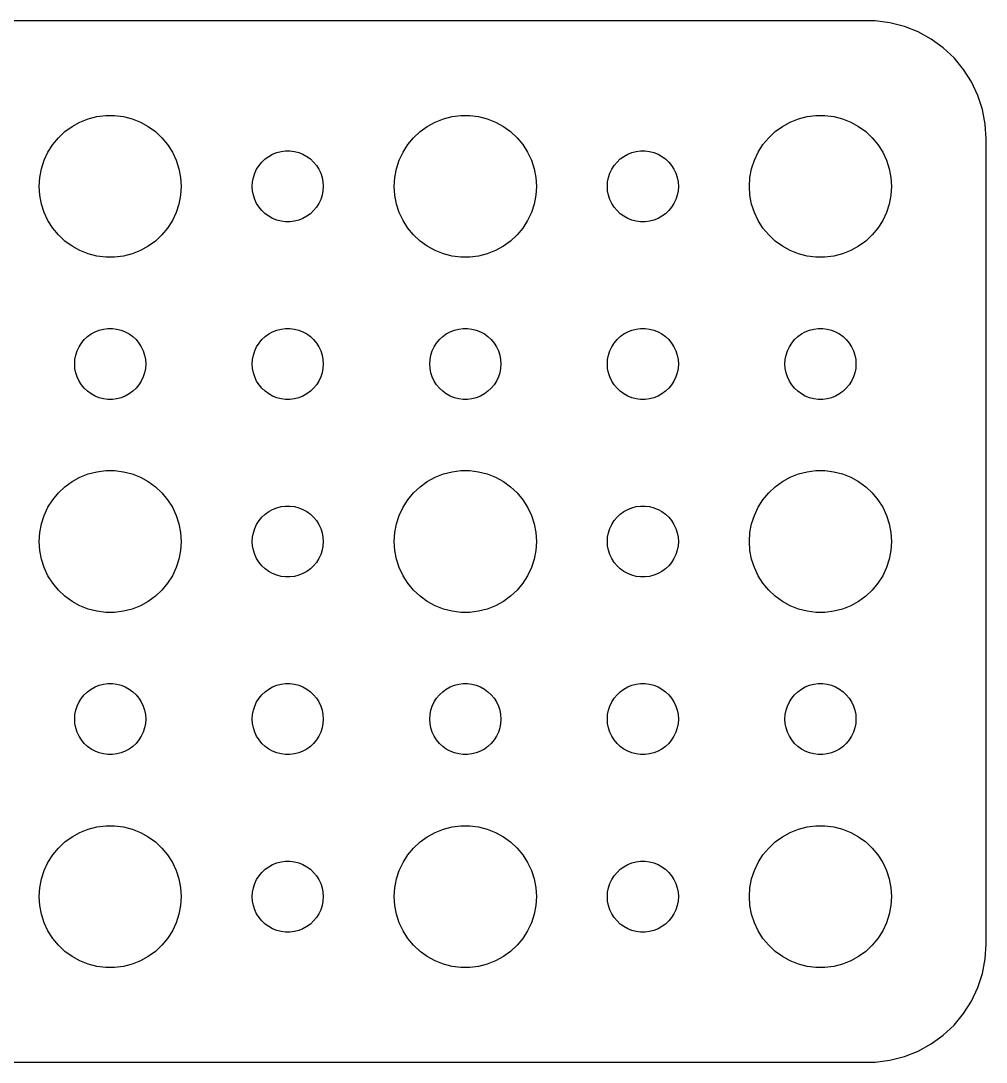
# Model space of a CAD drawing. Header units: metres. Extents: x -150 to 150, y -22 to 22.
# Drawn here: x 108.72 to 149.5, y -21.99 to 21.99 of the extents above; entities that cross this region are included whole.
import ezdxf

# ---------------------------------------------------------------- set-up
doc = ezdxf.new("R2010")
doc.units = ezdxf.units.M

msp = doc.modelspace()

# ---------------------------------------------------------------- linework, layer by layer
for p, q in [((144.814, 21.9901), (-144.814, 21.9901)), ((145.437, 21.9114), (144.814, 21.9901)), ((146.045, 21.7553), (145.437, 21.9114)), ((146.629, 21.5241), (146.045, 21.7553)), ((147.179, 21.2216), (146.629, 21.5241)), ((147.687, 20.8526), (147.179, 21.2216)), ((148.145, 20.4227), (147.687, 20.8526)), ((148.545, 19.9389), (148.145, 20.4227)), ((148.882, 19.4088), (148.545, 19.9389)), ((149.149, 18.8406), (148.882, 19.4088)), ((149.343, 18.2434), (149.149, 18.8406)), ((149.461, 17.6267), (149.343, 18.2434)), ((110.893, 17.533), (111.223, 17.7145)), ((111.223, 17.7145), (111.573, 17.8532)), ((111.573, 17.8532), (111.938, 17.9469)), ((111.938, 17.9469), (112.312, 17.9941)), ((112.312, 17.9941), (112.688, 17.9941)), ((112.688, 17.9941), (113.062, 17.9469)), ((113.062, 17.9469), (113.427, 17.8532)), ((113.427, 17.8532), (113.777, 17.7145)), ((113.777, 17.7145), (114.107, 17.533)), ((125.893, 17.533), (126.223, 17.7145)), ((126.223, 17.7145), (126.573, 17.8532)), ((126.573, 17.8532), (126.938, 17.9469)), ((126.938, 17.9469), (127.312, 17.9941)), ((127.312, 17.9941), (127.688, 17.9941)), ((127.688, 17.9941), (128.062, 17.9469)), ((128.062, 17.9469), (128.427, 17.8532)), ((128.427, 17.8532), (128.777, 17.7145)), ((128.777, 17.7145), (129.107, 17.533)), ((140.893, 17.533), (141.223, 17.7145)), ((141.223, 17.7145), (141.573, 17.8532)), ((141.573, 17.8532), (141.938, 17.9469)), ((141.938, 17.9469), (142.312, 17.9941)), ((142.312, 17.9941), (142.688, 17.9941)), ((142.688, 17.9941), (143.062, 17.9469)), ((143.062, 17.9469), (143.427, 17.8532)), ((143.427, 17.8532), (143.777, 17.7145)), ((143.777, 17.7145), (144.107, 17.533)), ((149.5, 17), (149.461, 17.6267)), ((110.313, 17.0536), (110.588, 17.3115)), ((110.588, 17.3115), (110.893, 17.533)), ((114.107, 17.533), (114.412, 17.3115)), ((114.412, 17.3115), (114.687, 17.0536)), ((125.313, 17.0536), (125.588, 17.3115)), ((125.588, 17.3115), (125.893, 17.533)), ((129.107, 17.533), (129.412, 17.3115)), ((129.412, 17.3115), (129.687, 17.0536)), ((140.313, 17.0536), (140.588, 17.3115)), ((140.588, 17.3115), (140.893, 17.533)), ((144.107, 17.533), (144.412, 17.3115)), ((144.412, 17.3115), (144.687, 17.0536)), ((109.871, 16.4453), (110.073, 16.7634)), ((110.073, 16.7634), (110.313, 17.0536)), ((114.687, 17.0536), (114.927, 16.7634)), ((114.927, 16.7634), (115.129, 16.4453)), ((124.871, 16.4453), (125.073, 16.7634)), ((125.073, 16.7634), (125.313, 17.0536)), ((129.687, 17.0536), (129.927, 16.7634)), ((129.927, 16.7634), (130.129, 16.4453)), ((139.871, 16.4453), (140.073, 16.7634)), ((140.073, 16.7634), (140.313, 17.0536)), ((144.687, 17.0536), (144.927, 16.7634)), ((144.927, 16.7634), (145.129, 16.4453)), ((149.5, -17), (149.5, 17)), ((109.711, 16.1044), (109.871, 16.4453)), ((115.129, 16.4453), (115.289, 16.1044)), ((119.196, 16.2665), (119.361, 16.3572)), ((119.361, 16.3572), (119.536, 16.4266)), ((119.536, 16.4266), (119.719, 16.4734)), ((119.719, 16.4734), (119.906, 16.497)), ((119.906, 16.497), (120.094, 16.497)), ((120.094, 16.497), (120.281, 16.4734)), ((120.281, 16.4734), (120.464, 16.4266)), ((120.464, 16.4266), (120.639, 16.3572)), ((120.639, 16.3572), (120.804, 16.2665)), ((124.711, 16.1044), (124.871, 16.4453)), ((130.129, 16.4453), (130.289, 16.1044)), ((134.196, 16.2665), (134.361, 16.3572)), ((134.361, 16.3572), (134.536, 16.4266)), ((134.536, 16.4266), (134.719, 16.4734)), ((134.719, 16.4734), (134.906, 16.497)), ((134.906, 16.497), (135.094, 16.497)), ((135.094, 16.497), (135.281, 16.4734)), ((135.281, 16.4734), (135.464, 16.4266)), ((135.464, 16.4266), (135.639, 16.3572)), ((135.639, 16.3572), (135.804, 16.2665)), ((139.711, 16.1044), (139.871, 16.4453)), ((145.129, 16.4453), (145.289, 16.1044)), ((109.594, 15.7461), (109.711, 16.1044)), ((115.289, 16.1044), (115.406, 15.7461)), ((118.686, 15.7226), (118.786, 15.8817)), ((118.786, 15.8817), (118.907, 16.0268)), ((118.907, 16.0268), (119.044, 16.1558)), ((119.044, 16.1558), (119.196, 16.2665)), ((120.804, 16.2665), (120.956, 16.1558)), ((120.956, 16.1558), (121.093, 16.0268)), ((121.093, 16.0268), (121.214, 15.8817)), ((121.214, 15.8817), (121.314, 15.7226)), ((124.594, 15.7461), (124.711, 16.1044)), ((130.289, 16.1044), (130.406, 15.7461)), ((133.686, 15.7226), (133.786, 15.8817)), ((133.786, 15.8817), (133.907, 16.0268)), ((133.907, 16.0268), (134.044, 16.1558)), ((134.044, 16.1558), (134.196, 16.2665)), ((135.804, 16.2665), (135.956, 16.1558)), ((135.956, 16.1558), (136.093, 16.0268)), ((136.093, 16.0268), (136.214, 15.8817)), ((136.214, 15.8817), (136.314, 15.7226)), ((139.594, 15.7461), (139.711, 16.1044)), ((145.289, 16.1044), (145.406, 15.7461)), ((109.524, 15.376), (109.594, 15.7461)), ((115.406, 15.7461), (115.476, 15.376)), ((118.547, 15.373), (118.605, 15.5522)), ((118.605, 15.5522), (118.686, 15.7226)), ((121.314, 15.7226), (121.395, 15.5522)), ((121.395, 15.5522), (121.453, 15.373)), ((124.524, 15.376), (124.594, 15.7461)), ((130.406, 15.7461), (130.476, 15.376)), ((133.547, 15.373), (133.605, 15.5522)), ((133.605, 15.5522), (133.686, 15.7226)), ((136.314, 15.7226), (136.395, 15.5522)), ((136.395, 15.5522), (136.453, 15.373)), ((139.524, 15.376), (139.594, 15.7461)), ((145.406, 15.7461), (145.476, 15.376)), ((109.5, 15), (109.524, 15.376)), ((109.524, 14.624), (109.5, 15)), ((115.476, 15.376), (115.5, 15)), ((115.5, 15), (115.476, 14.624)), ((118.5, 15), (118.512, 15.188)), ((118.512, 14.812), (118.5, 15)), ((118.512, 15.188), (118.547, 15.373)), ((121.453, 15.373), (121.488, 15.188)), ((121.488, 15.188), (121.5, 15)), ((121.5, 15), (121.488, 14.812)), ((124.5, 15), (124.524, 15.376)), ((124.524, 14.624), (124.5, 15)), ((130.476, 15.376), (130.5, 15)), ((130.5, 15), (130.476, 14.624)), ((133.5, 15), (133.512, 15.188)), ((133.512, 14.812), (133.5, 15)), ((133.512, 15.188), (133.547, 15.373)), ((136.453, 15.373), (136.488, 15.188)), ((136.488, 15.188), (136.5, 15)), ((136.5, 15), (136.488, 14.812)), ((139.5, 15), (139.524, 15.376)), ((139.524, 14.624), (139.5, 15)), ((145.476, 15.376), (145.5, 15)), ((145.5, 15), (145.476, 14.624)), ((109.594, 14.2539), (109.524, 14.624)), ((115.476, 14.624), (115.406, 14.2539)), ((118.547, 14.627), (118.512, 14.812)), ((118.605, 14.4478), (118.547, 14.627)), ((121.453, 14.627), (121.395, 14.4478)), ((121.488, 14.812), (121.453, 14.627)), ((124.594, 14.2539), (124.524, 14.624)), ((130.476, 14.624), (130.406, 14.2539)), ((133.547, 14.627), (133.512, 14.812)), ((133.605, 14.4478), (133.547, 14.627)), ((136.453, 14.627), (136.395, 14.4478)), ((136.488, 14.812), (136.453, 14.627)), ((139.594, 14.2539), (139.524, 14.624)), ((145.476, 14.624), (145.406, 14.2539)), ((109.711, 13.8956), (109.594, 14.2539)), ((115.406, 14.2539), (115.289, 13.8956)), ((118.686, 14.2774), (118.605, 14.4478)), ((118.786, 14.1183), (118.686, 14.2774)), ((118.907, 13.9732), (118.786, 14.1183)), ((121.214, 14.1183), (121.093, 13.9732)), ((121.314, 14.2774), (121.214, 14.1183)), ((121.395, 14.4478), (121.314, 14.2774)), ((124.711, 13.8956), (124.594, 14.2539)), ((130.406, 14.2539), (130.289, 13.8956)), ((133.686, 14.2774), (133.605, 14.4478)), ((133.786, 14.1183), (133.686, 14.2774)), ((133.907, 13.9732), (133.786, 14.1183)), ((136.214, 14.1183), (136.093, 13.9732)), ((136.314, 14.2774), (136.214, 14.1183)), ((136.395, 14.4478), (136.314, 14.2774)), ((139.711, 13.8956), (139.594, 14.2539)), ((145.406, 14.2539), (145.289, 13.8956)), ((109.871, 13.5547), (109.711, 13.8956)), ((115.289, 13.8956), (115.129, 13.5547)), ((119.044, 13.8442), (118.907, 13.9732)), ((119.196, 13.7335), (119.044, 13.8442)), ((119.361, 13.6427), (119.196, 13.7335)), ((119.536, 13.5734), (119.361, 13.6427)), ((120.639, 13.6427), (120.464, 13.5734)), ((120.804, 13.7335), (120.639, 13.6427)), ((120.956, 13.8442), (120.804, 13.7335)), ((121.093, 13.9732), (120.956, 13.8442)), ((124.871, 13.5547), (124.711, 13.8956)), ((130.289, 13.8956), (130.129, 13.5547)), ((134.044, 13.8442), (133.907, 13.9732)), ((134.196, 13.7335), (134.044, 13.8442)), ((134.361, 13.6427), (134.196, 13.7335)), ((134.536, 13.5734), (134.361, 13.6427)), ((135.639, 13.6427), (135.464, 13.5734)), ((135.804, 13.7335), (135.639, 13.6427)), ((135.956, 13.8442), (135.804, 13.7335)), ((136.093, 13.9732), (135.956, 13.8442)), ((139.871, 13.5547), (139.711, 13.8956)), ((145.289, 13.8956), (145.129, 13.5547)), ((110.073, 13.2366), (109.871, 13.5547)), ((110.313, 12.9464), (110.073, 13.2366)), ((114.927, 13.2366), (114.687, 12.9464)), ((115.129, 13.5547), (114.927, 13.2366)), ((119.719, 13.5266), (119.536, 13.5734)), ((119.906, 13.5029), (119.719, 13.5266)), ((120.094, 13.5029), (119.906, 13.5029)), ((120.281, 13.5266), (120.094, 13.5029)), ((120.464, 13.5734), (120.281, 13.5266)), ((125.073, 13.2366), (124.871, 13.5547)), ((125.313, 12.9464), (125.073, 13.2366)), ((129.927, 13.2366), (129.687, 12.9464)), ((130.129, 13.5547), (129.927, 13.2366)), ((134.719, 13.5266), (134.536, 13.5734)), ((134.906, 13.5029), (134.719, 13.5266)), ((135.094, 13.5029), (134.906, 13.5029)), ((135.281, 13.5266), (135.094, 13.5029)), ((135.464, 13.5734), (135.281, 13.5266)), ((140.073, 13.2366), (139.871, 13.5547)), ((140.313, 12.9464), (140.073, 13.2366)), ((144.927, 13.2366), (144.687, 12.9464)), ((145.129, 13.5547), (144.927, 13.2366)), ((110.588, 12.6884), (110.313, 12.9464)), ((114.687, 12.9464), (114.412, 12.6884)), ((125.588, 12.6884), (125.313, 12.9464)), ((129.687, 12.9464), (129.412, 12.6884)), ((140.588, 12.6884), (140.313, 12.9464)), ((144.687, 12.9464), (144.412, 12.6884)), ((110.893, 12.467), (110.588, 12.6884)), ((111.223, 12.2855), (110.893, 12.467)), ((114.107, 12.467), (113.777, 12.2855)), ((114.412, 12.6884), (114.107, 12.467)), ((125.893, 12.467), (125.588, 12.6884)), ((126.223, 12.2855), (125.893, 12.467)), ((129.107, 12.467), (128.777, 12.2855)), ((129.412, 12.6884), (129.107, 12.467)), ((140.893, 12.467), (140.588, 12.6884)), ((141.223, 12.2855), (140.893, 12.467)), ((144.107, 12.467), (143.777, 12.2855)), ((144.412, 12.6884), (144.107, 12.467)), ((111.573, 12.1468), (111.223, 12.2855)), ((111.938, 12.0531), (111.573, 12.1468)), ((112.312, 12.0059), (111.938, 12.0531)), ((112.688, 12.0059), (112.312, 12.0059)), ((113.062, 12.0531), (112.688, 12.0059)), ((113.427, 12.1468), (113.062, 12.0531)), ((113.777, 12.2855), (113.427, 12.1468)), ((126.573, 12.1468), (126.223, 12.2855)), ((126.938, 12.0531), (126.573, 12.1468)), ((127.312, 12.0059), (126.938, 12.0531)), ((127.688, 12.0059), (127.312, 12.0059)), ((128.062, 12.0531), (127.688, 12.0059)), ((128.427, 12.1468), (128.062, 12.0531)), ((128.777, 12.2855), (128.427, 12.1468)), ((141.573, 12.1468), (141.223, 12.2855)), ((141.938, 12.0531), (141.573, 12.1468)), ((142.312, 12.0059), (141.938, 12.0531)), ((142.688, 12.0059), (142.312, 12.0059)), ((143.062, 12.0531), (142.688, 12.0059)), ((143.427, 12.1468), (143.062, 12.0531)), ((143.777, 12.2855), (143.427, 12.1468)), ((111.696, 8.76648), (111.861, 8.85724)), ((111.861, 8.85724), (112.036, 8.92657)), ((112.036, 8.92657), (112.219, 8.97342)), ((112.219, 8.97342), (112.406, 8.99704)), ((112.406, 8.99704), (112.594, 8.99704)), ((112.594, 8.99704), (112.781, 8.97342)), ((112.781, 8.97342), (112.964, 8.92657)), ((112.964, 8.92657), (113.139, 8.85724)), ((113.139, 8.85724), (113.304, 8.76648)), ((119.196, 8.76648), (119.361, 8.85724)), ((119.361, 8.85724), (119.536, 8.92657)), ((119.536, 8.92657), (119.719, 8.97342)), ((119.719, 8.97342), (119.906, 8.99704)), ((119.906, 8.99704), (120.094, 8.99704)), ((120.094, 8.99704), (120.281, 8.97342)), ((120.281, 8.97342), (120.464, 8.92657)), ((120.464, 8.92657), (120.639, 8.85724)), ((120.639, 8.85724), (120.804, 8.76648)), ((126.696, 8.76648), (126.861, 8.85724)), ((126.861, 8.85724), (127.036, 8.92657)), ((127.036, 8.92657), (127.219, 8.97342)), ((127.219, 8.97342), (127.406, 8.99704)), ((127.406, 8.99704), (127.594, 8.99704)), ((127.594, 8.99704), (127.781, 8.97342)), ((127.781, 8.97342), (127.964, 8.92657)), ((127.964, 8.92657), (128.139, 8.85724)), ((128.139, 8.85724), (128.304, 8.76648)), ((134.196, 8.76648), (134.361, 8.85724)), ((134.361, 8.85724), (134.536, 8.92657)), ((134.536, 8.92657), (134.719, 8.97342)), ((134.719, 8.97342), (134.906, 8.99704)), ((134.906, 8.99704), (135.094, 8.99704)), ((135.094, 8.99704), (135.281, 8.97342)), ((135.281, 8.97342), (135.464, 8.92657)), ((135.464, 8.92657), (135.639, 8.85724)), ((135.639, 8.85724), (135.804, 8.76648)), ((141.696, 8.76648), (141.861, 8.85724)), ((141.861, 8.85724), (142.036, 8.92657)), ((142.036, 8.92657), (142.219, 8.97342)), ((142.219, 8.97342), (142.406, 8.99704)), ((142.406, 8.99704), (142.594, 8.99704)), ((142.594, 8.99704), (142.781, 8.97342)), ((142.781, 8.97342), (142.964, 8.92657)), ((142.964, 8.92657), (143.139, 8.85724)), ((143.139, 8.85724), (143.304, 8.76648)), ((111.186, 8.22263), (111.286, 8.38167)), ((111.286, 8.38167), (111.407, 8.52681)), ((111.407, 8.52681), (111.544, 8.65576)), ((111.544, 8.65576), (111.696, 8.76648)), ((113.304, 8.76648), (113.456, 8.65576)), ((113.456, 8.65576), (113.593, 8.52681)), ((113.593, 8.52681), (113.714, 8.38167)), ((113.714, 8.38167), (113.814, 8.22263)), ((118.686, 8.22263), (118.786, 8.38167)), ((118.786, 8.38167), (118.907, 8.52681)), ((118.907, 8.52681), (119.044, 8.65576)), ((119.044, 8.65576), (119.196, 8.76648)), ((120.804, 8.76648), (120.956, 8.65576)), ((120.956, 8.65576), (121.093, 8.52681)), ((121.093, 8.52681), (121.214, 8.38167)), ((121.214, 8.38167), (121.314, 8.22263)), ((126.186, 8.22263), (126.286, 8.38167)), ((126.286, 8.38167), (126.407, 8.52681)), ((126.407, 8.52681), (126.544, 8.65576)), ((126.544, 8.65576), (126.696, 8.76648)), ((128.304, 8.76648), (128.456, 8.65576)), ((128.456, 8.65576), (128.593, 8.52681)), ((128.593, 8.52681), (128.714, 8.38167)), ((128.714, 8.38167), (128.814, 8.22263)), ((133.686, 8.22263), (133.786, 8.38167)), ((133.786, 8.38167), (133.907, 8.52681)), ((133.907, 8.52681), (134.044, 8.65576)), ((134.044, 8.65576), (134.196, 8.76648)), ((135.804, 8.76648), (135.956, 8.65576)), ((135.956, 8.65576), (136.093, 8.52681)), ((136.093, 8.52681), (136.214, 8.38167)), ((136.214, 8.38167), (136.314, 8.22263)), ((141.186, 8.22263), (141.286, 8.38167)), ((141.286, 8.38167), (141.407, 8.52681)), ((141.407, 8.52681), (141.544, 8.65576)), ((141.544, 8.65576), (141.696, 8.76648)), ((143.304, 8.76648), (143.456, 8.65576)), ((143.456, 8.65576), (143.593, 8.52681)), ((143.593, 8.52681), (143.714, 8.38167)), ((143.714, 8.38167), (143.814, 8.22263)), ((111.047, 7.87303), (111.105, 8.05219)), ((111.105, 8.05219), (111.186, 8.22263)), ((113.814, 8.22263), (113.895, 8.05219)), ((113.895, 8.05219), (113.953, 7.87303)), ((118.547, 7.87303), (118.605, 8.05219)), ((118.605, 8.05219), (118.686, 8.22263)), ((121.314, 8.22263), (121.395, 8.05219)), ((121.395, 8.05219), (121.453, 7.87303)), ((126.047, 7.87303), (126.105, 8.05219)), ((126.105, 8.05219), (126.186, 8.22263)), ((128.814, 8.22263), (128.895, 8.05219)), ((128.895, 8.05219), (128.953, 7.87303)), ((133.547, 7.87303), (133.605, 8.05219)), ((133.605, 8.05219), (133.686, 8.22263)), ((136.314, 8.22263), (136.395, 8.05219)), ((136.395, 8.05219), (136.453, 7.87303)), ((141.047, 7.87303), (141.105, 8.05219)), ((141.105, 8.05219), (141.186, 8.22263)), ((143.814, 8.22263), (143.895, 8.05219)), ((143.895, 8.05219), (143.953, 7.87303)), ((111, 7.5), (111.012, 7.68799)), ((111.012, 7.312), (111, 7.5)), ((111.012, 7.68799), (111.047, 7.87303)), ((113.953, 7.87303), (113.988, 7.68799)), ((113.988, 7.68799), (114, 7.5)), ((114, 7.5), (113.988, 7.312)), ((118.5, 7.5), (118.512, 7.68799)), ((118.512, 7.312), (118.5, 7.5)), ((118.512, 7.68799), (118.547, 7.87303)), ((121.453, 7.87303), (121.488, 7.68799)), ((121.488, 7.68799), (121.5, 7.5)), ((121.5, 7.5), (121.488, 7.312)), ((126, 7.5), (126.012, 7.68799)), ((126.012, 7.312), (126, 7.5)), ((126.012, 7.68799), (126.047, 7.87303)), ((128.953, 7.87303), (128.988, 7.68799)), ((128.988, 7.68799), (129, 7.5)), ((129, 7.5), (128.988, 7.312)), ((133.5, 7.5), (133.512, 7.68799)), ((133.512, 7.312), (133.5, 7.5)), ((133.512, 7.68799), (133.547, 7.87303)), ((136.453, 7.87303), (136.488, 7.68799)), ((136.488, 7.68799), (136.5, 7.5)), ((136.5, 7.5), (136.488, 7.312)), ((141, 7.5), (141.012, 7.68799)), ((141.012, 7.312), (141, 7.5)), ((141.012, 7.68799), (141.047, 7.87303)), ((143.953, 7.87303), (143.988, 7.68799)), ((143.988, 7.68799), (144, 7.5)), ((144, 7.5), (143.988, 7.312)), ((111.047, 7.12695), (111.012, 7.312)), ((111.105, 6.9478), (111.047, 7.12695)), ((113.953, 7.12695), (113.895, 6.9478)), ((113.988, 7.312), (113.953, 7.12695)), ((118.547, 7.12695), (118.512, 7.312)), ((118.605, 6.9478), (118.547, 7.12695)), ((121.453, 7.12695), (121.395, 6.9478)), ((121.488, 7.312), (121.453, 7.12695)), ((126.047, 7.12695), (126.012, 7.312)), ((126.105, 6.9478), (126.047, 7.12695)), ((128.953, 7.12695), (128.895, 6.9478)), ((128.988, 7.312), (128.953, 7.12695)), ((133.547, 7.12695), (133.512, 7.312)), ((133.605, 6.9478), (133.547, 7.12695)), ((136.453, 7.12695), (136.395, 6.9478)), ((136.488, 7.312), (136.453, 7.12695)), ((141.047, 7.12695), (141.012, 7.312)), ((141.105, 6.9478), (141.047, 7.12695)), ((143.953, 7.12695), (143.895, 6.9478)), ((143.988, 7.312), (143.953, 7.12695)), ((111.186, 6.77736), (111.105, 6.9478)), ((111.286, 6.61832), (111.186, 6.77736)), ((111.407, 6.47318), (111.286, 6.61832)), ((113.714, 6.61832), (113.593, 6.47318)), ((113.814, 6.77736), (113.714, 6.61832)), ((113.895, 6.9478), (113.814, 6.77736)), ((118.686, 6.77736), (118.605, 6.9478)), ((118.786, 6.61832), (118.686, 6.77736)), ((118.907, 6.47318), (118.786, 6.61832)), ((121.214, 6.61832), (121.093, 6.47318)), ((121.314, 6.77736), (121.214, 6.61832)), ((121.395, 6.9478), (121.314, 6.77736)), ((126.186, 6.77736), (126.105, 6.9478)), ((126.286, 6.61832), (126.186, 6.77736)), ((126.407, 6.47318), (126.286, 6.61832)), ((128.714, 6.61832), (128.593, 6.47318)), ((128.814, 6.77736), (128.714, 6.61832)), ((128.895, 6.9478), (128.814, 6.77736)), ((133.686, 6.77736), (133.605, 6.9478)), ((133.786, 6.61832), (133.686, 6.77736)), ((133.907, 6.47318), (133.786, 6.61832)), ((136.214, 6.61832), (136.093, 6.47318)), ((136.314, 6.77736), (136.214, 6.61832)), ((136.395, 6.9478), (136.314, 6.77736)), ((141.186, 6.77736), (141.105, 6.9478)), ((141.286, 6.61832), (141.186, 6.77736)), ((141.407, 6.47318), (141.286, 6.61832)), ((143.714, 6.61832), (143.593, 6.47318)), ((143.814, 6.77736), (143.714, 6.61832)), ((143.895, 6.9478), (143.814, 6.77736)), ((111.544, 6.34422), (111.407, 6.47318)), ((111.696, 6.23351), (111.544, 6.34422)), ((111.861, 6.14275), (111.696, 6.23351)), ((113.304, 6.23351), (113.139, 6.14275)), ((113.456, 6.34422), (113.304, 6.23351)), ((113.593, 6.47318), (113.456, 6.34422)), ((119.044, 6.34422), (118.907, 6.47318)), ((119.196, 6.23351), (119.044, 6.34422)), ((119.361, 6.14275), (119.196, 6.23351)), ((120.804, 6.23351), (120.639, 6.14275)), ((120.956, 6.34422), (120.804, 6.23351)), ((121.093, 6.47318), (120.956, 6.34422)), ((126.544, 6.34422), (126.407, 6.47318)), ((126.696, 6.23351), (126.544, 6.34422)), ((126.861, 6.14275), (126.696, 6.23351)), ((128.304, 6.23351), (128.139, 6.14275)), ((128.456, 6.34422), (128.304, 6.23351)), ((128.593, 6.47318), (128.456, 6.34422)), ((134.044, 6.34422), (133.907, 6.47318)), ((134.196, 6.23351), (134.044, 6.34422)), ((134.361, 6.14275), (134.196, 6.23351)), ((135.804, 6.23351), (135.639, 6.14275)), ((135.956, 6.34422), (135.804, 6.23351)), ((136.093, 6.47318), (135.956, 6.34422)), ((141.544, 6.34422), (141.407, 6.47318)), ((141.696, 6.23351), (141.544, 6.34422)), ((141.861, 6.14275), (141.696, 6.23351)), ((143.304, 6.23351), (143.139, 6.14275)), ((143.456, 6.34422), (143.304, 6.23351)), ((143.593, 6.47318), (143.456, 6.34422)), ((112.036, 6.07341), (111.861, 6.14275)), ((112.219, 6.02657), (112.036, 6.07341)), ((112.406, 6.00294), (112.219, 6.02657)), ((112.594, 6.00294), (112.406, 6.00294)), ((112.781, 6.02657), (112.594, 6.00294)), ((112.964, 6.07341), (112.781, 6.02657)), ((113.139, 6.14275), (112.964, 6.07341)), ((119.536, 6.07341), (119.361, 6.14275)), ((119.719, 6.02657), (119.536, 6.07341)), ((119.906, 6.00294), (119.719, 6.02657)), ((120.094, 6.00294), (119.906, 6.00294)), ((120.281, 6.02657), (120.094, 6.00294)), ((120.464, 6.07341), (120.281, 6.02657)), ((120.639, 6.14275), (120.464, 6.07341)), ((127.036, 6.07341), (126.861, 6.14275)), ((127.219, 6.02657), (127.036, 6.07341)), ((127.406, 6.00294), (127.219, 6.02657)), ((127.594, 6.00294), (127.406, 6.00294)), ((127.781, 6.02657), (127.594, 6.00294)), ((127.964, 6.07341), (127.781, 6.02657)), ((128.139, 6.14275), (127.964, 6.07341)), ((134.536, 6.07341), (134.361, 6.14275)), ((134.719, 6.02657), (134.536, 6.07341)), ((134.906, 6.00294), (134.719, 6.02657)), ((135.094, 6.00294), (134.906, 6.00294)), ((135.281, 6.02657), (135.094, 6.00294)), ((135.464, 6.07341), (135.281, 6.02657)), ((135.639, 6.14275), (135.464, 6.07341)), ((142.036, 6.07341), (141.861, 6.14275)), ((142.219, 6.02657), (142.036, 6.07341)), ((142.406, 6.00294), (142.219, 6.02657)), ((142.594, 6.00294), (142.406, 6.00294)), ((142.781, 6.02657), (142.594, 6.00294)), ((142.964, 6.07341), (142.781, 6.02657)), ((143.139, 6.14275), (142.964, 6.07341)), ((110.893, 2.53297), (111.223, 2.71448)), ((111.223, 2.71448), (111.573, 2.85316)), ((111.573, 2.85316), (111.938, 2.94685)), ((111.938, 2.94685), (112.312, 2.99408)), ((112.312, 2.99408), (112.688, 2.99408)), ((112.688, 2.99408), (113.062, 2.94685)), ((113.062, 2.94685), (113.427, 2.85316)), ((113.427, 2.85316), (113.777, 2.71448)), ((113.777, 2.71448), (114.107, 2.53297)), ((125.893, 2.53297), (126.223, 2.71448)), ((126.223, 2.71448), (126.573, 2.85316)), ((126.573, 2.85316), (126.938, 2.94685)), ((126.938, 2.94685), (127.312, 2.99408)), ((127.312, 2.99408), (127.688, 2.99408)), ((127.688, 2.99408), (128.062, 2.94685)), ((128.062, 2.94685), (128.427, 2.85316)), ((128.427, 2.85316), (128.777, 2.71448)), ((128.777, 2.71448), (129.107, 2.53297)), ((140.893, 2.53297), (141.223, 2.71448)), ((141.223, 2.71448), (141.573, 2.85316)), ((141.573, 2.85316), (141.938, 2.94685)), ((141.938, 2.94685), (142.312, 2.99408)), ((142.312, 2.99408), (142.688, 2.99408)), ((142.688, 2.99408), (143.062, 2.94685)), ((143.062, 2.94685), (143.427, 2.85316)), ((143.427, 2.85316), (143.777, 2.71448)), ((143.777, 2.71448), (144.107, 2.53297)), ((110.313, 2.05363), (110.588, 2.31154)), ((110.588, 2.31154), (110.893, 2.53297)), ((114.107, 2.53297), (114.412, 2.31154)), ((114.412, 2.31154), (114.687, 2.05363)), ((125.313, 2.05363), (125.588, 2.31154)), ((125.588, 2.31154), (125.893, 2.53297)), ((129.107, 2.53297), (129.412, 2.31154)), ((129.412, 2.31154), (129.687, 2.05363)), ((140.313, 2.05363), (140.588, 2.31154)), ((140.588, 2.31154), (140.893, 2.53297)), ((144.107, 2.53297), (144.412, 2.31154)), ((144.412, 2.31154), (144.687, 2.05363)), ((109.871, 1.44525), (110.073, 1.76335)), ((110.073, 1.76335), (110.313, 2.05363)), ((114.687, 2.05363), (114.927, 1.76335)), ((114.927, 1.76335), (115.129, 1.44525)), ((124.871, 1.44525), (125.073, 1.76335)), ((125.073, 1.76335), (125.313, 2.05363)), ((129.687, 2.05363), (129.927, 1.76335)), ((129.927, 1.76335), (130.129, 1.44525)), ((139.871, 1.44525), (140.073, 1.76335)), ((140.073, 1.76335), (140.313, 2.05363)), ((144.687, 2.05363), (144.927, 1.76335)), ((144.927, 1.76335), (145.129, 1.44525)), ((109.711, 1.10437), (109.871, 1.44525)), ((115.129, 1.44525), (115.289, 1.10437)), ((119.196, 1.26648), (119.361, 1.35724)), ((119.361, 1.35724), (119.536, 1.42657)), ((119.536, 1.42657), (119.719, 1.47342)), ((119.719, 1.47342), (119.906, 1.49704)), ((119.906, 1.49704), (120.094, 1.49704)), ((120.094, 1.49704), (120.281, 1.47342)), ((120.281, 1.47342), (120.464, 1.42657)), ((120.464, 1.42657), (120.639, 1.35724)), ((120.639, 1.35724), (120.804, 1.26648)), ((124.711, 1.10437), (124.871, 1.44525)), ((130.129, 1.44525), (130.289, 1.10437)), ((134.196, 1.26648), (134.361, 1.35724)), ((134.361, 1.35724), (134.536, 1.42657)), ((134.536, 1.42657), (134.719, 1.47342)), ((134.719, 1.47342), (134.906, 1.49704)), ((134.906, 1.49704), (135.094, 1.49704)), ((135.094, 1.49704), (135.281, 1.47342)), ((135.281, 1.47342), (135.464, 1.42657)), ((135.464, 1.42657), (135.639, 1.35724)), ((135.639, 1.35724), (135.804, 1.26648)), ((139.711, 1.10437), (139.871, 1.44525)), ((145.129, 1.44525), (145.289, 1.10437)), ((109.594, 0.746063), (109.711, 1.10437)), ((115.289, 1.10437), (115.406, 0.746063)), ((118.686, 0.722626), (118.786, 0.881668)), ((118.786, 0.881668), (118.907, 1.02681)), ((118.907, 1.02681), (119.044, 1.15576)), ((119.044, 1.15576), (119.196, 1.26648)), ((120.804, 1.26648), (120.956, 1.15576)), ((120.956, 1.15576), (121.093, 1.02681)), ((121.093, 1.02681), (121.214, 0.881668)), ((121.214, 0.881668), (121.314, 0.722626)), ((124.594, 0.746063), (124.711, 1.10437)), ((130.289, 1.10437), (130.406, 0.746063)), ((133.686, 0.722626), (133.786, 0.881668)), ((133.786, 0.881668), (133.907, 1.02681)), ((133.907, 1.02681), (134.044, 1.15576)), ((134.044, 1.15576), (134.196, 1.26648)), ((135.804, 1.26648), (135.956, 1.15576)), ((135.956, 1.15576), (136.093, 1.02681)), ((136.093, 1.02681), (136.214, 0.881668)), ((136.214, 0.881668), (136.314, 0.722626)), ((139.594, 0.746063), (139.711, 1.10437)), ((145.289, 1.10437), (145.406, 0.746063)), ((109.524, 0.375992), (109.594, 0.746063)), ((115.406, 0.746063), (115.476, 0.375992)), ((118.547, 0.373032), (118.605, 0.552185)), ((118.605, 0.552185), (118.686, 0.722626)), ((121.314, 0.722626), (121.395, 0.552185)), ((121.395, 0.552185), (121.453, 0.373032)), ((124.524, 0.375992), (124.594, 0.746063)), ((130.406, 0.746063), (130.476, 0.375992)), ((133.547, 0.373032), (133.605, 0.552185)), ((133.605, 0.552185), (133.686, 0.722626)), ((136.314, 0.722626), (136.395, 0.552185)), ((136.395, 0.552185), (136.453, 0.373032)), ((139.524, 0.375992), (139.594, 0.746063)), ((145.406, 0.746063), (145.476, 0.375992)), ((109.5, 0), (109.524, 0.375992)), ((109.524, -0.375992), (109.5, 0)), ((115.476, 0.375992), (115.5, 0)), ((115.5, 0), (115.476, -0.375992)), ((118.5, 0), (118.512, 0.187988)), ((118.512, -0.187988), (118.5, 0)), ((118.512, 0.187988), (118.547, 0.373032)), ((121.453, 0.373032), (121.488, 0.187988)), ((121.488, 0.187988), (121.5, 0)), ((121.5, 0), (121.488, -0.187988)), ((124.5, 0), (124.524, 0.375992)), ((124.524, -0.375992), (124.5, 0)), ((130.476, 0.375992), (130.5, 0)), ((130.5, 0), (130.476, -0.375992)), ((133.5, 0), (133.512, 0.187988)), ((133.512, -0.187988), (133.5, 0)), ((133.512, 0.187988), (133.547, 0.373032)), ((136.453, 0.373032), (136.488, 0.187988)), ((136.488, 0.187988), (136.5, 0)), ((136.5, 0), (136.488, -0.187988)), ((139.5, 0), (139.524, 0.375992)), ((139.524, -0.375992), (139.5, 0)), ((145.476, 0.375992), (145.5, 0)), ((145.5, 0), (145.476, -0.375992)), ((109.594, -0.746063), (109.524, -0.375992)), ((115.476, -0.375992), (115.406, -0.746063)), ((118.547, -0.373032), (118.512, -0.187988)), ((118.605, -0.552185), (118.547, -0.373032)), ((121.453, -0.373032), (121.395, -0.552185)), ((121.488, -0.187988), (121.453, -0.373032)), ((124.594, -0.746063), (124.524, -0.375992)), ((130.476, -0.375992), (130.406, -0.746063)), ((133.547, -0.373032), (133.512, -0.187988)), ((133.605, -0.552185), (133.547, -0.373032)), ((136.453, -0.373032), (136.395, -0.552185)), ((136.488, -0.187988), (136.453, -0.373032)), ((139.594, -0.746063), (139.524, -0.375992)), ((145.476, -0.375992), (145.406, -0.746063)), ((109.711, -1.10437), (109.594, -0.746063)), ((115.406, -0.746063), (115.289, -1.10437)), ((118.686, -0.722626), (118.605, -0.552185)), ((118.786, -0.881668), (118.686, -0.722626)), ((121.314, -0.722626), (121.214, -0.881668)), ((121.395, -0.552185), (121.314, -0.722626)), ((124.711, -1.10437), (124.594, -0.746063)), ((130.406, -0.746063), (130.289, -1.10437)), ((133.686, -0.722626), (133.605, -0.552185)), ((133.786, -0.881668), (133.686, -0.722626)), ((136.314, -0.722626), (136.214, -0.881668)), ((136.395, -0.552185), (136.314, -0.722626)), ((139.711, -1.10437), (139.594, -0.746063)), ((145.406, -0.746063), (145.289, -1.10437)), ((109.871, -1.44525), (109.711, -1.10437)), ((115.289, -1.10437), (115.129, -1.44525)), ((118.907, -1.02681), (118.786, -0.881668)), ((119.044, -1.15576), (118.907, -1.02681)), ((119.196, -1.26648), (119.044, -1.15576)), ((119.361, -1.35724), (119.196, -1.26648)), ((120.804, -1.26648), (120.639, -1.35724)), ((120.956, -1.15576), (120.804, -1.26648)), ((121.093, -1.02681), (120.956, -1.15576)), ((121.214, -0.881668), (121.093, -1.02681)), ((124.871, -1.44525), (124.711, -1.10437)), ((130.289, -1.10437), (130.129, -1.44525)), ((133.907, -1.02681), (133.786, -0.881668)), ((134.044, -1.15576), (133.907, -1.02681)), ((134.196, -1.26648), (134.044, -1.15576)), ((134.361, -1.35724), (134.196, -1.26648)), ((135.804, -1.26648), (135.639, -1.35724)), ((135.956, -1.15576), (135.804, -1.26648)), ((136.093, -1.02681), (135.956, -1.15576)), ((136.214, -0.881668), (136.093, -1.02681)), ((139.871, -1.44525), (139.711, -1.10437)), ((145.289, -1.10437), (145.129, -1.44525)), ((110.073, -1.76335), (109.871, -1.44525)), ((115.129, -1.44525), (114.927, -1.76335)), ((119.536, -1.42657), (119.361, -1.35724)), ((119.719, -1.47342), (119.536, -1.42657)), ((119.906, -1.49704), (119.719, -1.47342)), ((120.094, -1.49704), (119.906, -1.49704)), ((120.281, -1.47342), (120.094, -1.49704)), ((120.464, -1.42657), (120.281, -1.47342)), ((120.639, -1.35724), (120.464, -1.42657)), ((125.073, -1.76335), (124.871, -1.44525)), ((130.129, -1.44525), (129.927, -1.76335)), ((134.536, -1.42657), (134.361, -1.35724)), ((134.719, -1.47342), (134.536, -1.42657)), ((134.906, -1.49704), (134.719, -1.47342)), ((135.094, -1.49704), (134.906, -1.49704)), ((135.281, -1.47342), (135.094, -1.49704)), ((135.464, -1.42657), (135.281, -1.47342)), ((135.639, -1.35724), (135.464, -1.42657)), ((140.073, -1.76335), (139.871, -1.44525)), ((145.129, -1.44525), (144.927, -1.76335)), ((110.313, -2.05363), (110.073, -1.76335)), ((110.588, -2.31154), (110.313, -2.05363)), ((114.687, -2.05363), (114.412, -2.31154)), ((114.927, -1.76335), (114.687, -2.05363)), ((125.313, -2.05363), (125.073, -1.76335)), ((125.588, -2.31154), (125.313, -2.05363)), ((129.687, -2.05363), (129.412, -2.31154)), ((129.927, -1.76335), (129.687, -2.05363)), ((140.313, -2.05363), (140.073, -1.76335)), ((140.588, -2.31154), (140.313, -2.05363)), ((144.687, -2.05363), (144.412, -2.31154)), ((144.927, -1.76335), (144.687, -2.05363)), ((110.893, -2.53297), (110.588, -2.31154)), ((111.223, -2.71448), (110.893, -2.53297)), ((114.107, -2.53297), (113.777, -2.71448)), ((114.412, -2.31154), (114.107, -2.53297)), ((125.893, -2.53297), (125.588, -2.31154)), ((126.223, -2.71448), (125.893, -2.53297)), ((129.107, -2.53297), (128.777, -2.71448)), ((129.412, -2.31154), (129.107, -2.53297)), ((140.893, -2.53297), (140.588, -2.31154)), ((141.223, -2.71448), (140.893, -2.53297)), ((144.107, -2.53297), (143.777, -2.71448)), ((144.412, -2.31154), (144.107, -2.53297)), ((111.573, -2.85316), (111.223, -2.71448)), ((111.938, -2.94685), (111.573, -2.85316)), ((112.312, -2.99408), (111.938, -2.94685)), ((112.688, -2.99408), (112.312, -2.99408)), ((113.062, -2.94685), (112.688, -2.99408)), ((113.427, -2.85316), (113.062, -2.94685)), ((113.777, -2.71448), (113.427, -2.85316)), ((126.573, -2.85316), (126.223, -2.71448)), ((126.938, -2.94685), (126.573, -2.85316)), ((127.312, -2.99408), (126.938, -2.94685)), ((127.688, -2.99408), (127.312, -2.99408)), ((128.062, -2.94685), (127.688, -2.99408)), ((128.427, -2.85316), (128.062, -2.94685)), ((128.777, -2.71448), (128.427, -2.85316)), ((141.573, -2.85316), (141.223, -2.71448)), ((141.938, -2.94685), (141.573, -2.85316)), ((142.312, -2.99408), (141.938, -2.94685)), ((142.688, -2.99408), (142.312, -2.99408)), ((143.062, -2.94685), (142.688, -2.99408)), ((143.427, -2.85316), (143.062, -2.94685)), ((143.777, -2.71448), (143.427, -2.85316)), ((111.696, -6.23351), (111.861, -6.14275)), ((111.861, -6.14275), (112.036, -6.07341)), ((112.036, -6.07341), (112.219, -6.02657)), ((112.219, -6.02657), (112.406, -6.00294)), ((112.406, -6.00294), (112.594, -6.00294)), ((112.594, -6.00294), (112.781, -6.02657)), ((112.781, -6.02657), (112.964, -6.07341)), ((112.964, -6.07341), (113.139, -6.14275)), ((113.139, -6.14275), (113.304, -6.23351)), ((119.196, -6.23351), (119.361, -6.14275)), ((119.361, -6.14275), (119.536, -6.07341)), ((119.536, -6.07341), (119.719, -6.02657)), ((119.719, -6.02657), (119.906, -6.00294)), ((119.906, -6.00294), (120.094, -6.00294)), ((120.094, -6.00294), (120.281, -6.02657)), ((120.281, -6.02657), (120.464, -6.07341)), ((120.464, -6.07341), (120.639, -6.14275)), ((120.639, -6.14275), (120.804, -6.23351)), ((126.696, -6.23351), (126.861, -6.14275)), ((126.861, -6.14275), (127.036, -6.07341)), ((127.036, -6.07341), (127.219, -6.02657)), ((127.219, -6.02657), (127.406, -6.00294)), ((127.406, -6.00294), (127.594, -6.00294)), ((127.594, -6.00294), (127.781, -6.02657)), ((127.781, -6.02657), (127.964, -6.07341)), ((127.964, -6.07341), (128.139, -6.14275)), ((128.139, -6.14275), (128.304, -6.23351)), ((134.196, -6.23351), (134.361, -6.14275)), ((134.361, -6.14275), (134.536, -6.07341)), ((134.536, -6.07341), (134.719, -6.02657)), ((134.719, -6.02657), (134.906, -6.00294)), ((134.906, -6.00294), (135.094, -6.00294)), ((135.094, -6.00294), (135.281, -6.02657)), ((135.281, -6.02657), (135.464, -6.07341)), ((135.464, -6.07341), (135.639, -6.14275)), ((135.639, -6.14275), (135.804, -6.23351)), ((141.696, -6.23351), (141.861, -6.14275)), ((141.861, -6.14275), (142.036, -6.07341)), ((142.036, -6.07341), (142.219, -6.02657)), ((142.219, -6.02657), (142.406, -6.00294)), ((142.406, -6.00294), (142.594, -6.00294)), ((142.594, -6.00294), (142.781, -6.02657)), ((142.781, -6.02657), (142.964, -6.07341)), ((142.964, -6.07341), (143.139, -6.14275)), ((143.139, -6.14275), (143.304, -6.23351)), ((111.286, -6.61832), (111.407, -6.47318)), ((111.407, -6.47318), (111.544, -6.34422)), ((111.544, -6.34422), (111.696, -6.23351)), ((113.304, -6.23351), (113.456, -6.34422)), ((113.456, -6.34422), (113.593, -6.47318)), ((113.593, -6.47318), (113.714, -6.61832)), ((118.786, -6.61832), (118.907, -6.47318)), ((118.907, -6.47318), (119.044, -6.34422)), ((119.044, -6.34422), (119.196, -6.23351)), ((120.804, -6.23351), (120.956, -6.34422)), ((120.956, -6.34422), (121.093, -6.47318)), ((121.093, -6.47318), (121.214, -6.61832)), ((126.286, -6.61832), (126.407, -6.47318)), ((126.407, -6.47318), (126.544, -6.34422)), ((126.544, -6.34422), (126.696, -6.23351)), ((128.304, -6.23351), (128.456, -6.34422)), ((128.456, -6.34422), (128.593, -6.47318)), ((128.593, -6.47318), (128.714, -6.61832)), ((133.786, -6.61832), (133.907, -6.47318)), ((133.907, -6.47318), (134.044, -6.34422)), ((134.044, -6.34422), (134.196, -6.23351)), ((135.804, -6.23351), (135.956, -6.34422)), ((135.956, -6.34422), (136.093, -6.47318)), ((136.093, -6.47318), (136.214, -6.61832)), ((141.286, -6.61832), (141.407, -6.47318)), ((141.407, -6.47318), (141.544, -6.34422)), ((141.544, -6.34422), (141.696, -6.23351)), ((143.304, -6.23351), (143.456, -6.34422)), ((143.456, -6.34422), (143.593, -6.47318)), ((143.593, -6.47318), (143.714, -6.61832)), ((111.047, -7.12695), (111.105, -6.9478)), ((111.105, -6.9478), (111.186, -6.77736)), ((111.186, -6.77736), (111.286, -6.61832)), ((113.714, -6.61832), (113.814, -6.77736)), ((113.814, -6.77736), (113.895, -6.9478)), ((113.895, -6.9478), (113.953, -7.12695)), ((118.547, -7.12695), (118.605, -6.9478)), ((118.605, -6.9478), (118.686, -6.77736)), ((118.686, -6.77736), (118.786, -6.61832)), ((121.214, -6.61832), (121.314, -6.77736)), ((121.314, -6.77736), (121.395, -6.9478)), ((121.395, -6.9478), (121.453, -7.12695)), ((126.047, -7.12695), (126.105, -6.9478)), ((126.105, -6.9478), (126.186, -6.77736)), ((126.186, -6.77736), (126.286, -6.61832)), ((128.714, -6.61832), (128.814, -6.77736)), ((128.814, -6.77736), (128.895, -6.9478)), ((128.895, -6.9478), (128.953, -7.12695)), ((133.547, -7.12695), (133.605, -6.9478)), ((133.605, -6.9478), (133.686, -6.77736)), ((133.686, -6.77736), (133.786, -6.61832)), ((136.214, -6.61832), (136.314, -6.77736)), ((136.314, -6.77736), (136.395, -6.9478)), ((136.395, -6.9478), (136.453, -7.12695)), ((141.047, -7.12695), (141.105, -6.9478)), ((141.105, -6.9478), (141.186, -6.77736)), ((141.186, -6.77736), (141.286, -6.61832)), ((143.714, -6.61832), (143.814, -6.77736)), ((143.814, -6.77736), (143.895, -6.9478)), ((143.895, -6.9478), (143.953, -7.12695)), ((111, -7.5), (111.012, -7.312)), ((111.012, -7.312), (111.047, -7.12695)), ((113.953, -7.12695), (113.988, -7.312)), ((113.988, -7.312), (114, -7.5)), ((118.5, -7.5), (118.512, -7.312)), ((118.512, -7.312), (118.547, -7.12695)), ((121.453, -7.12695), (121.488, -7.312)), ((121.488, -7.312), (121.5, -7.5)), ((126, -7.5), (126.012, -7.312)), ((126.012, -7.312), (126.047, -7.12695)), ((128.953, -7.12695), (128.988, -7.312)), ((128.988, -7.312), (129, -7.5)), ((133.5, -7.5), (133.512, -7.312)), ((133.512, -7.312), (133.547, -7.12695)), ((136.453, -7.12695), (136.488, -7.312)), ((136.488, -7.312), (136.5, -7.5)), ((141, -7.5), (141.012, -7.312)), ((141.012, -7.312), (141.047, -7.12695)), ((143.953, -7.12695), (143.988, -7.312)), ((143.988, -7.312), (144, -7.5)), ((111.012, -7.68799), (111, -7.5)), ((111.047, -7.87303), (111.012, -7.68799)), ((111.105, -8.05219), (111.047, -7.87303)), ((113.953, -7.87303), (113.895, -8.05219)), ((113.988, -7.68799), (113.953, -7.87303)), ((114, -7.5), (113.988, -7.68799)), ((118.512, -7.68799), (118.5, -7.5)), ((118.547, -7.87303), (118.512, -7.68799)), ((118.605, -8.05219), (118.547, -7.87303)), ((121.453, -7.87303), (121.395, -8.05219)), ((121.488, -7.68799), (121.453, -7.87303)), ((121.5, -7.5), (121.488, -7.68799)), ((126.012, -7.68799), (126, -7.5)), ((126.047, -7.87303), (126.012, -7.68799)), ((126.105, -8.05219), (126.047, -7.87303)), ((128.953, -7.87303), (128.895, -8.05219)), ((128.988, -7.68799), (128.953, -7.87303)), ((129, -7.5), (128.988, -7.68799)), ((133.512, -7.68799), (133.5, -7.5)), ((133.547, -7.87303), (133.512, -7.68799)), ((133.605, -8.05219), (133.547, -7.87303)), ((136.453, -7.87303), (136.395, -8.05219)), ((136.488, -7.68799), (136.453, -7.87303)), ((136.5, -7.5), (136.488, -7.68799)), ((141.012, -7.68799), (141, -7.5)), ((141.047, -7.87303), (141.012, -7.68799)), ((141.105, -8.05219), (141.047, -7.87303)), ((143.953, -7.87303), (143.895, -8.05219)), ((143.988, -7.68799), (143.953, -7.87303)), ((144, -7.5), (143.988, -7.68799)), ((111.186, -8.22263), (111.105, -8.05219)), ((111.286, -8.38167), (111.186, -8.22263)), ((113.814, -8.22263), (113.714, -8.38167)), ((113.895, -8.05219), (113.814, -8.22263)), ((118.686, -8.22263), (118.605, -8.05219)), ((118.786, -8.38167), (118.686, -8.22263)), ((121.314, -8.22263), (121.214, -8.38167)), ((121.395, -8.05219), (121.314, -8.22263)), ((126.186, -8.22263), (126.105, -8.05219)), ((126.286, -8.38167), (126.186, -8.22263)), ((128.814, -8.22263), (128.714, -8.38167)), ((128.895, -8.05219), (128.814, -8.22263)), ((133.686, -8.22263), (133.605, -8.05219)), ((133.786, -8.38167), (133.686, -8.22263)), ((136.314, -8.22263), (136.214, -8.38167)), ((136.395, -8.05219), (136.314, -8.22263)), ((141.186, -8.22263), (141.105, -8.05219)), ((141.286, -8.38167), (141.186, -8.22263)), ((143.814, -8.22263), (143.714, -8.38167)), ((143.895, -8.05219), (143.814, -8.22263)), ((111.407, -8.52681), (111.286, -8.38167)), ((111.544, -8.65576), (111.407, -8.52681)), ((111.696, -8.76648), (111.544, -8.65576)), ((111.861, -8.85724), (111.696, -8.76648)), ((113.304, -8.76648), (113.139, -8.85724)), ((113.456, -8.65576), (113.304, -8.76648)), ((113.593, -8.52681), (113.456, -8.65576)), ((113.714, -8.38167), (113.593, -8.52681)), ((118.907, -8.52681), (118.786, -8.38167)), ((119.044, -8.65576), (118.907, -8.52681)), ((119.196, -8.76648), (119.044, -8.65576)), ((119.361, -8.85724), (119.196, -8.76648)), ((120.804, -8.76648), (120.639, -8.85724)), ((120.956, -8.65576), (120.804, -8.76648)), ((121.093, -8.52681), (120.956, -8.65576)), ((121.214, -8.38167), (121.093, -8.52681)), ((126.407, -8.52681), (126.286, -8.38167)), ((126.544, -8.65576), (126.407, -8.52681)), ((126.696, -8.76648), (126.544, -8.65576)), ((126.861, -8.85724), (126.696, -8.76648)), ((128.304, -8.76648), (128.139, -8.85724)), ((128.456, -8.65576), (128.304, -8.76648)), ((128.593, -8.52681), (128.456, -8.65576)), ((128.714, -8.38167), (128.593, -8.52681)), ((133.907, -8.52681), (133.786, -8.38167)), ((134.044, -8.65576), (133.907, -8.52681)), ((134.196, -8.76648), (134.044, -8.65576)), ((134.361, -8.85724), (134.196, -8.76648)), ((135.804, -8.76648), (135.639, -8.85724)), ((135.956, -8.65576), (135.804, -8.76648)), ((136.093, -8.52681), (135.956, -8.65576)), ((136.214, -8.38167), (136.093, -8.52681)), ((141.407, -8.52681), (141.286, -8.38167)), ((141.544, -8.65576), (141.407, -8.52681)), ((141.696, -8.76648), (141.544, -8.65576)), ((141.861, -8.85724), (141.696, -8.76648)), ((143.304, -8.76648), (143.139, -8.85724)), ((143.456, -8.65576), (143.304, -8.76648)), ((143.593, -8.52681), (143.456, -8.65576)), ((143.714, -8.38167), (143.593, -8.52681)), ((112.036, -8.92657), (111.861, -8.85724)), ((112.219, -8.97342), (112.036, -8.92657)), ((112.406, -8.99704), (112.219, -8.97342)), ((112.594, -8.99704), (112.406, -8.99704)), ((112.781, -8.97342), (112.594, -8.99704)), ((112.964, -8.92657), (112.781, -8.97342)), ((113.139, -8.85724), (112.964, -8.92657)), ((119.536, -8.92657), (119.361, -8.85724)), ((119.719, -8.97342), (119.536, -8.92657)), ((119.906, -8.99704), (119.719, -8.97342)), ((120.094, -8.99704), (119.906, -8.99704)), ((120.281, -8.97342), (120.094, -8.99704)), ((120.464, -8.92657), (120.281, -8.97342)), ((120.639, -8.85724), (120.464, -8.92657)), ((127.036, -8.92657), (126.861, -8.85724)), ((127.219, -8.97342), (127.036, -8.92657)), ((127.406, -8.99704), (127.219, -8.97342)), ((127.594, -8.99704), (127.406, -8.99704)), ((127.781, -8.97342), (127.594, -8.99704)), ((127.964, -8.92657), (127.781, -8.97342)), ((128.139, -8.85724), (127.964, -8.92657)), ((134.536, -8.92657), (134.361, -8.85724)), ((134.719, -8.97342), (134.536, -8.92657)), ((134.906, -8.99704), (134.719, -8.97342)), ((135.094, -8.99704), (134.906, -8.99704)), ((135.281, -8.97342), (135.094, -8.99704)), ((135.464, -8.92657), (135.281, -8.97342)), ((135.639, -8.85724), (135.464, -8.92657)), ((142.036, -8.92657), (141.861, -8.85724)), ((142.219, -8.97342), (142.036, -8.92657)), ((142.406, -8.99704), (142.219, -8.97342)), ((142.594, -8.99704), (142.406, -8.99704)), ((142.781, -8.97342), (142.594, -8.99704)), ((142.964, -8.92657), (142.781, -8.97342)), ((143.139, -8.85724), (142.964, -8.92657)), ((110.893, -12.467), (111.223, -12.2855)), ((111.223, -12.2855), (111.573, -12.1468)), ((111.573, -12.1468), (111.938, -12.0531)), ((111.938, -12.0531), (112.312, -12.0059)), ((112.312, -12.0059), (112.688, -12.0059)), ((112.688, -12.0059), (113.062, -12.0531)), ((113.062, -12.0531), (113.427, -12.1468)), ((113.427, -12.1468), (113.777, -12.2855)), ((113.777, -12.2855), (114.107, -12.467)), ((125.893, -12.467), (126.223, -12.2855)), ((126.223, -12.2855), (126.573, -12.1468)), ((126.573, -12.1468), (126.938, -12.0531)), ((126.938, -12.0531), (127.312, -12.0059)), ((127.312, -12.0059), (127.688, -12.0059)), ((127.688, -12.0059), (128.062, -12.0531)), ((128.062, -12.0531), (128.427, -12.1468)), ((128.427, -12.1468), (128.777, -12.2855)), ((128.777, -12.2855), (129.107, -12.467)), ((140.893, -12.467), (141.223, -12.2855)), ((141.223, -12.2855), (141.573, -12.1468)), ((141.573, -12.1468), (141.938, -12.0531)), ((141.938, -12.0531), (142.312, -12.0059)), ((142.312, -12.0059), (142.688, -12.0059)), ((142.688, -12.0059), (143.062, -12.0531)), ((143.062, -12.0531), (143.427, -12.1468)), ((143.427, -12.1468), (143.777, -12.2855)), ((143.777, -12.2855), (144.107, -12.467)), ((110.313, -12.9464), (110.588, -12.6884)), ((110.588, -12.6884), (110.893, -12.467)), ((114.107, -12.467), (114.412, -12.6884)), ((114.412, -12.6884), (114.687, -12.9464)), ((125.313, -12.9464), (125.588, -12.6884)), ((125.588, -12.6884), (125.893, -12.467)), ((129.107, -12.467), (129.412, -12.6884)), ((129.412, -12.6884), (129.687, -12.9464)), ((140.313, -12.9464), (140.588, -12.6884)), ((140.588, -12.6884), (140.893, -12.467)), ((144.107, -12.467), (144.412, -12.6884)), ((144.412, -12.6884), (144.687, -12.9464)), ((110.073, -13.2366), (110.313, -12.9464)), ((114.687, -12.9464), (114.927, -13.2366)), ((125.073, -13.2366), (125.313, -12.9464)), ((129.687, -12.9464), (129.927, -13.2366)), ((140.073, -13.2366), (140.313, -12.9464)), ((144.687, -12.9464), (144.927, -13.2366)), ((109.711, -13.8956), (109.871, -13.5547)), ((109.871, -13.5547), (110.073, -13.2366)), ((114.927, -13.2366), (115.129, -13.5547)), ((115.129, -13.5547), (115.289, -13.8956)), ((119.361, -13.6427), (119.536, -13.5734)), ((119.536, -13.5734), (119.719, -13.5266)), ((119.719, -13.5266), (119.906, -13.5029)), ((119.906, -13.5029), (120.094, -13.5029)), ((120.094, -13.5029), (120.281, -13.5266)), ((120.281, -13.5266), (120.464, -13.5734)), ((120.464, -13.5734), (120.639, -13.6427)), ((124.711, -13.8956), (124.871, -13.5547)), ((124.871, -13.5547), (125.073, -13.2366)), ((129.927, -13.2366), (130.129, -13.5547)), ((130.129, -13.5547), (130.289, -13.8956)), ((134.361, -13.6427), (134.536, -13.5734)), ((134.536, -13.5734), (134.719, -13.5266)), ((134.719, -13.5266), (134.906, -13.5029)), ((134.906, -13.5029), (135.094, -13.5029)), ((135.094, -13.5029), (135.281, -13.5266)), ((135.281, -13.5266), (135.464, -13.5734)), ((135.464, -13.5734), (135.639, -13.6427)), ((139.711, -13.8956), (139.871, -13.5547)), ((139.871, -13.5547), (140.073, -13.2366)), ((144.927, -13.2366), (145.129, -13.5547)), ((145.129, -13.5547), (145.289, -13.8956)), ((109.594, -14.2539), (109.711, -13.8956)), ((115.289, -13.8956), (115.406, -14.2539)), ((118.786, -14.1183), (118.907, -13.9732)), ((118.907, -13.9732), (119.044, -13.8442)), ((119.044, -13.8442), (119.196, -13.7335)), ((119.196, -13.7335), (119.361, -13.6427)), ((120.639, -13.6427), (120.804, -13.7335)), ((120.804, -13.7335), (120.956, -13.8442)), ((120.956, -13.8442), (121.093, -13.9732)), ((121.093, -13.9732), (121.214, -14.1183)), ((124.594, -14.2539), (124.711, -13.8956)), ((130.289, -13.8956), (130.406, -14.2539)), ((133.786, -14.1183), (133.907, -13.9732)), ((133.907, -13.9732), (134.044, -13.8442)), ((134.044, -13.8442), (134.196, -13.7335)), ((134.196, -13.7335), (134.361, -13.6427)), ((135.639, -13.6427), (135.804, -13.7335)), ((135.804, -13.7335), (135.956, -13.8442)), ((135.956, -13.8442), (136.093, -13.9732)), ((136.093, -13.9732), (136.214, -14.1183)), ((139.594, -14.2539), (139.711, -13.8956)), ((145.289, -13.8956), (145.406, -14.2539)), ((109.524, -14.624), (109.594, -14.2539)), ((115.406, -14.2539), (115.476, -14.624)), ((118.547, -14.627), (118.605, -14.4478)), ((118.605, -14.4478), (118.686, -14.2774)), ((118.686, -14.2774), (118.786, -14.1183)), ((121.214, -14.1183), (121.314, -14.2774)), ((121.314, -14.2774), (121.395, -14.4478)), ((121.395, -14.4478), (121.453, -14.627)), ((124.524, -14.624), (124.594, -14.2539)), ((130.406, -14.2539), (130.476, -14.624)), ((133.547, -14.627), (133.605, -14.4478)), ((133.605, -14.4478), (133.686, -14.2774)), ((133.686, -14.2774), (133.786, -14.1183)), ((136.214, -14.1183), (136.314, -14.2774)), ((136.314, -14.2774), (136.395, -14.4478)), ((136.395, -14.4478), (136.453, -14.627)), ((139.524, -14.624), (139.594, -14.2539)), ((145.406, -14.2539), (145.476, -14.624)), ((109.5, -15), (109.524, -14.624)), ((115.476, -14.624), (115.5, -15)), ((118.5, -15), (118.512, -14.812)), ((118.512, -14.812), (118.547, -14.627)), ((121.453, -14.627), (121.488, -14.812)), ((121.488, -14.812), (121.5, -15)), ((124.5, -15), (124.524, -14.624)), ((130.476, -14.624), (130.5, -15)), ((133.5, -15), (133.512, -14.812)), ((133.512, -14.812), (133.547, -14.627)), ((136.453, -14.627), (136.488, -14.812)), ((136.488, -14.812), (136.5, -15)), ((139.5, -15), (139.524, -14.624)), ((145.476, -14.624), (145.5, -15)), ((109.524, -15.376), (109.5, -15)), ((109.594, -15.7461), (109.524, -15.376)), ((115.476, -15.376), (115.406, -15.7461)), ((115.5, -15), (115.476, -15.376)), ((118.512, -15.188), (118.5, -15)), ((118.547, -15.373), (118.512, -15.188)), ((118.605, -15.5522), (118.547, -15.373)), ((121.453, -15.373), (121.395, -15.5522)), ((121.488, -15.188), (121.453, -15.373)), ((121.5, -15), (121.488, -15.188)), ((124.524, -15.376), (124.5, -15)), ((124.594, -15.7461), (124.524, -15.376)), ((130.476, -15.376), (130.406, -15.7461)), ((130.5, -15), (130.476, -15.376)), ((133.512, -15.188), (133.5, -15)), ((133.547, -15.373), (133.512, -15.188)), ((133.605, -15.5522), (133.547, -15.373)), ((136.453, -15.373), (136.395, -15.5522)), ((136.488, -15.188), (136.453, -15.373)), ((136.5, -15), (136.488, -15.188)), ((139.524, -15.376), (139.5, -15)), ((139.594, -15.7461), (139.524, -15.376)), ((145.476, -15.376), (145.406, -15.7461)), ((145.5, -15), (145.476, -15.376)), ((109.711, -16.1044), (109.594, -15.7461)), ((115.406, -15.7461), (115.289, -16.1044)), ((118.686, -15.7226), (118.605, -15.5522)), ((118.786, -15.8817), (118.686, -15.7226)), ((121.314, -15.7226), (121.214, -15.8817)), ((121.395, -15.5522), (121.314, -15.7226)), ((124.711, -16.1044), (124.594, -15.7461)), ((130.406, -15.7461), (130.289, -16.1044)), ((133.686, -15.7226), (133.605, -15.5522)), ((133.786, -15.8817), (133.686, -15.7226)), ((136.314, -15.7226), (136.214, -15.8817)), ((136.395, -15.5522), (136.314, -15.7226)), ((139.711, -16.1044), (139.594, -15.7461)), ((145.406, -15.7461), (145.289, -16.1044)), ((109.871, -16.4453), (109.711, -16.1044)), ((115.289, -16.1044), (115.129, -16.4453)), ((118.907, -16.0268), (118.786, -15.8817)), ((119.044, -16.1558), (118.907, -16.0268)), ((119.196, -16.2665), (119.044, -16.1558)), ((119.361, -16.3572), (119.196, -16.2665)), ((120.804, -16.2665), (120.639, -16.3572)), ((120.956, -16.1558), (120.804, -16.2665)), ((121.093, -16.0268), (120.956, -16.1558)), ((121.214, -15.8817), (121.093, -16.0268)), ((124.871, -16.4453), (124.711, -16.1044)), ((130.289, -16.1044), (130.129, -16.4453)), ((133.907, -16.0268), (133.786, -15.8817)), ((134.044, -16.1558), (133.907, -16.0268)), ((134.196, -16.2665), (134.044, -16.1558)), ((134.361, -16.3572), (134.196, -16.2665)), ((135.804, -16.2665), (135.639, -16.3572)), ((135.956, -16.1558), (135.804, -16.2665)), ((136.093, -16.0268), (135.956, -16.1558)), ((136.214, -15.8817), (136.093, -16.0268)), ((139.871, -16.4453), (139.711, -16.1044)), ((145.289, -16.1044), (145.129, -16.4453)), ((110.073, -16.7634), (109.871, -16.4453)), ((115.129, -16.4453), (114.927, -16.7634)), ((119.536, -16.4266), (119.361, -16.3572)), ((119.719, -16.4734), (119.536, -16.4266)), ((119.906, -16.497), (119.719, -16.4734)), ((120.094, -16.497), (119.906, -16.497)), ((120.281, -16.4734), (120.094, -16.497)), ((120.464, -16.4266), (120.281, -16.4734)), ((120.639, -16.3572), (120.464, -16.4266)), ((125.073, -16.7634), (124.871, -16.4453)), ((130.129, -16.4453), (129.927, -16.7634)), ((134.536, -16.4266), (134.361, -16.3572)), ((134.719, -16.4734), (134.536, -16.4266)), ((134.906, -16.497), (134.719, -16.4734)), ((135.094, -16.497), (134.906, -16.497)), ((135.281, -16.4734), (135.094, -16.497)), ((135.464, -16.4266), (135.281, -16.4734)), ((135.639, -16.3572), (135.464, -16.4266)), ((140.073, -16.7634), (139.871, -16.4453)), ((145.129, -16.4453), (144.927, -16.7634)), ((110.313, -17.0536), (110.073, -16.7634)), ((110.588, -17.3115), (110.313, -17.0536)), ((114.687, -17.0536), (114.412, -17.3115)), ((114.927, -16.7634), (114.687, -17.0536)), ((125.313, -17.0536), (125.073, -16.7634)), ((125.588, -17.3115), (125.313, -17.0536)), ((129.687, -17.0536), (129.412, -17.3115)), ((129.927, -16.7634), (129.687, -17.0536)), ((140.313, -17.0536), (140.073, -16.7634)), ((140.588, -17.3115), (140.313, -17.0536)), ((144.687, -17.0536), (144.412, -17.3115)), ((144.927, -16.7634), (144.687, -17.0536)), ((149.461, -17.6267), (149.5, -17)), ((110.893, -17.533), (110.588, -17.3115)), ((111.223, -17.7145), (110.893, -17.533)), ((114.107, -17.533), (113.777, -17.7145)), ((114.412, -17.3115), (114.107, -17.533)), ((125.893, -17.533), (125.588, -17.3115)), ((126.223, -17.7145), (125.893, -17.533)), ((129.107, -17.533), (128.777, -17.7145)), ((129.412, -17.3115), (129.107, -17.533)), ((140.893, -17.533), (140.588, -17.3115)), ((141.223, -17.7145), (140.893, -17.533)), ((144.107, -17.533), (143.777, -17.7145)), ((144.412, -17.3115), (144.107, -17.533)), ((111.573, -17.8532), (111.223, -17.7145)), ((111.938, -17.9469), (111.573, -17.8532)), ((112.312, -17.9941), (111.938, -17.9469)), ((112.688, -17.9941), (112.312, -17.9941)), ((113.062, -17.9469), (112.688, -17.9941)), ((113.427, -17.8532), (113.062, -17.9469)), ((113.777, -17.7145), (113.427, -17.8532)), ((126.573, -17.8532), (126.223, -17.7145)), ((126.938, -17.9469), (126.573, -17.8532)), ((127.312, -17.9941), (126.938, -17.9469)), ((127.688, -17.9941), (127.312, -17.9941)), ((128.062, -17.9469), (127.688, -17.9941)), ((128.427, -17.8532), (128.062, -17.9469)), ((128.777, -17.7145), (128.427, -17.8532)), ((141.573, -17.8532), (141.223, -17.7145)), ((141.938, -17.9469), (141.573, -17.8532)), ((142.312, -17.9941), (141.938, -17.9469)), ((142.688, -17.9941), (142.312, -17.9941)), ((143.062, -17.9469), (142.688, -17.9941)), ((143.427, -17.8532), (143.062, -17.9469)), ((143.777, -17.7145), (143.427, -17.8532)), ((149.343, -18.2434), (149.461, -17.6267)), ((149.149, -18.8406), (149.343, -18.2434)), ((148.882, -19.4088), (149.149, -18.8406)), ((148.545, -19.9389), (148.882, -19.4088)), ((148.145, -20.4227), (148.545, -19.9389)), ((147.687, -20.8526), (148.145, -20.4227)), ((147.179, -21.2216), (147.687, -20.8526)), ((146.045, -21.7553), (146.629, -21.5241)), ((146.629, -21.5241), (147.179, -21.2216)), ((-144.814, -21.9901), (144.814, -21.9901)), ((144.814, -21.9901), (145.437, -21.9114)), ((145.437, -21.9114), (146.045, -21.7553))]:
    msp.add_line(p, q)

doc.saveas('drawing.dxf')
